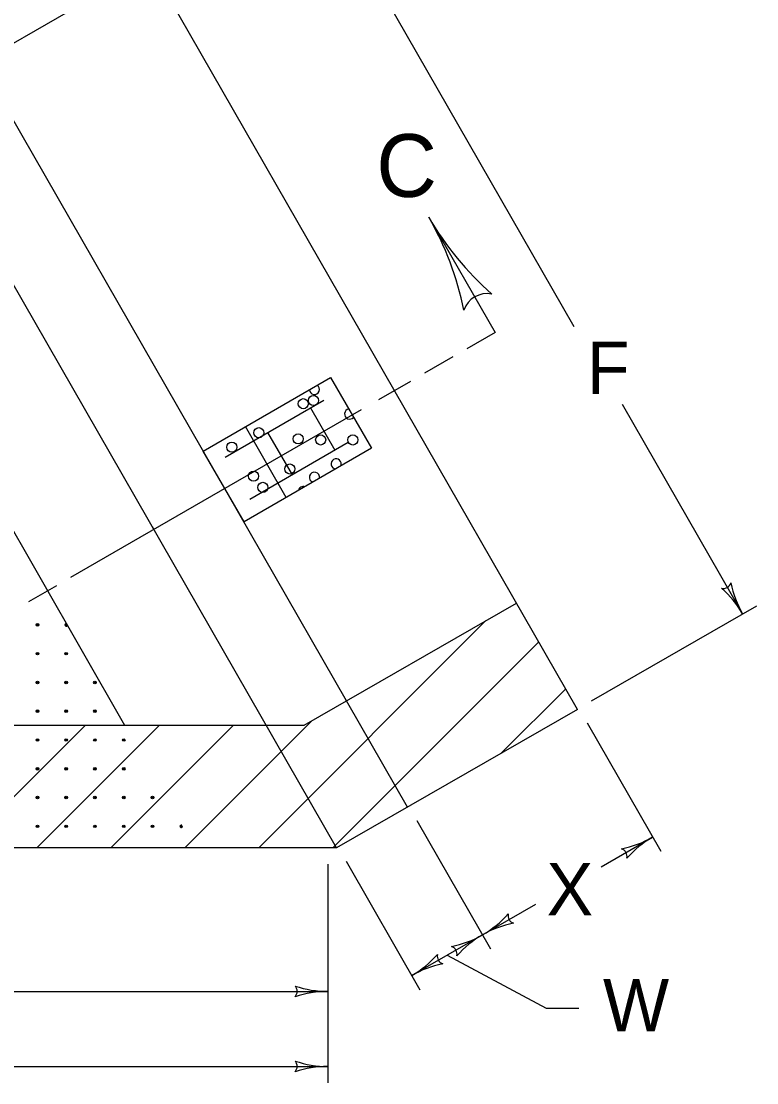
# Model space of a CAD drawing. Extents: x 1007 to 1035.5, y 1000.5 to 1021.5.
# Drawn here: x 1014.312 to 1017.128, y 1015.307 to 1019.37 of the extents above; entities that cross this region are included whole.
import ezdxf

# ---------------------------------------------------------------- set-up
doc = ezdxf.new("R2010")
doc.units = 0
doc.layers.add('Level 1', color=7, linetype='Continuous')

msp = doc.modelspace()

# ---------------------------------------------------------------- linework, layer by layer
at = {"layer": 'Level 1'}
for p, q in [((1016.4423, 1016.7361), (1014.4999, 1020.1189)), ((1014.2298, 1019.2569), (1015.4819, 1019.9758)), ((1015.4278, 1019.9448), (1016.4283, 1018.2018)), ((1015.791, 1016.3623), (1014.0673, 1019.3643)), ((1015.5198, 1016.2065), (1013.8841, 1019.0553)), ((1013.5584, 1018.6799), (1014.7081, 1016.6758)), ((1015.8724, 1018.6203), (1016.1271, 1018.1793)), ((1016.1271, 1018.1793), (1016.0186, 1018.1167)), ((1015.9644, 1018.0855), (1015.8561, 1018.0228)), ((1015.8019, 1017.9916), (1015.6805, 1017.9215)), ((1015.0931, 1017.7019), (1015.4707, 1017.9203)), ((1015.6131, 1017.8826), (1014.5013, 1017.2407)), ((1015.4191, 1017.8904), (1015.5129, 1017.7282)), ((1016.6131, 1017.9041), (1017.0739, 1017.1015)), ((1015.327, 1017.5473), (1015.1713, 1017.8188)), ((1015.3503, 1017.634), (1015.2568, 1017.7965)), ((1015.5643, 1017.7578), (1015.1868, 1017.5396)), ((1014.8189, 1017.4273), (1014.8155, 1017.4332)), ((1014.4471, 1017.2094), (1014.34, 1017.1476)), ((1015.3948, 1016.6758), (1016.2086, 1017.1431)), ((1016.4953, 1016.7693), (1017.1281, 1017.1326)), ((1015.2215, 1016.2065), (1016.0897, 1017.0747)), ((1015.5046, 1016.2065), (1016.2935, 1016.9953)), ((1016.1489, 1016.5678), (1016.3967, 1016.8154)), ((1016.4423, 1016.7361), (1015.5198, 1016.2065)), ((1008.676, 1016.6758), (1015.3948, 1016.6758)), ((1014.0887, 1016.2065), (1014.558, 1016.6758)), ((1014.3718, 1016.2065), (1014.8413, 1016.6758)), ((1014.6552, 1016.2065), (1015.1245, 1016.6758)), ((1014.9383, 1016.2065), (1015.4247, 1016.6929)), ((1016.4782, 1016.6846), (1016.7603, 1016.1931)), ((1015.8271, 1016.3108), (1016.1093, 1015.8193)), ((1016.5321, 1016.1341), (1016.7293, 1016.2473)), ((1015.5198, 1016.2065), (1008.5511, 1016.2065)), ((1015.5198, 1016.2065), (1015.5113, 1016.2065)), ((1015.4859, 1016.144), (1015.4859, 1015.3073)), ((1015.5558, 1016.1551), (1015.838, 1015.6635)), ((1016.0782, 1015.8735), (1016.2828, 1015.9908)), ((1015.8069, 1015.7178), (1016.0783, 1015.8736)), ((1015.9428, 1015.7958), (1016.3214, 1015.5928)), ((1014.0261, 1015.657), (1015.4859, 1015.657)), ((1016.3214, 1015.5928), (1016.4465, 1015.5928)), ((1012.2016, 1015.3698), (1015.4859, 1015.3698))]:
    msp.add_line(p, q, dxfattribs=at)
msp.add_lwpolyline([(1015.1652, 1017.4539), (1015.0088, 1017.7248), (1015.4963, 1018.0064), (1015.6528, 1017.7355)], close=True, dxfattribs=at)
for centre, radius in [((1015.3921, 1017.9063), 0.0193), ((1015.4307, 1017.9183), 0.0193), ((1015.2214, 1017.7953), 0.0193), ((1015.1184, 1017.7397), 0.0193), ((1015.3722, 1017.7714), 0.0193), ((1015.4585, 1017.7675), 0.0193), ((1015.5815, 1017.7675), 0.0193), ((1015.3405, 1017.6564), 0.0193), ((1015.2017, 1017.6287), 0.0193), ((1015.2373, 1017.5861), 0.0193), ((1014.3743, 1017.0597), 0.00501), ((1014.3743, 1017.0597), 0.0025), ((1014.4844, 1017.0597), 0.0025), ((1014.3743, 1016.9496), 0.00501), ((1014.3743, 1016.9496), 0.0025), ((1014.4844, 1016.9496), 0.00501), ((1014.4844, 1016.9496), 0.0025), ((1014.3743, 1016.8395), 0.00501), ((1014.3743, 1016.8395), 0.0025), ((1014.4844, 1016.8395), 0.00501), ((1014.4844, 1016.8395), 0.0025), ((1014.5945, 1016.8395), 0.00501), ((1014.5945, 1016.8395), 0.0025), ((1014.3743, 1016.7293), 0.00501), ((1014.3743, 1016.7293), 0.0025), ((1014.4844, 1016.7293), 0.00501), ((1014.4844, 1016.7293), 0.0025), ((1014.5945, 1016.7293), 0.00501), ((1014.5945, 1016.7293), 0.0025), ((1014.3743, 1016.6192), 0.00501), ((1014.3743, 1016.6192), 0.0025), ((1014.4844, 1016.6192), 0.00501), ((1014.4844, 1016.6192), 0.0025), ((1014.5945, 1016.6192), 0.00501), ((1014.5945, 1016.6192), 0.0025), ((1014.7047, 1016.6192), 0.00501), ((1014.7047, 1016.6192), 0.0025), ((1014.3743, 1016.5091), 0.00501), ((1014.3743, 1016.5091), 0.0025), ((1014.4844, 1016.5091), 0.00501), ((1014.4844, 1016.5091), 0.0025), ((1014.5945, 1016.5091), 0.00501), ((1014.5945, 1016.5091), 0.0025), ((1014.7047, 1016.5091), 0.00501), ((1014.7047, 1016.5091), 0.0025), ((1014.3743, 1016.3989), 0.00501), ((1014.3743, 1016.3989), 0.0025), ((1014.4844, 1016.3989), 0.00501), ((1014.4844, 1016.3989), 0.0025), ((1014.5945, 1016.3989), 0.00501), ((1014.5945, 1016.3989), 0.0025), ((1014.7047, 1016.3989), 0.00501), ((1014.7047, 1016.3989), 0.0025), ((1014.8148, 1016.3989), 0.00501), ((1014.8148, 1016.3989), 0.0025), ((1014.3743, 1016.2888), 0.00501), ((1014.3743, 1016.2888), 0.0025), ((1014.4844, 1016.2888), 0.00501), ((1014.4844, 1016.2888), 0.0025), ((1014.5945, 1016.2888), 0.00501), ((1014.5945, 1016.2888), 0.0025), ((1014.7047, 1016.2888), 0.00501), ((1014.7047, 1016.2888), 0.0025), ((1014.8148, 1016.2888), 0.00501), ((1014.8148, 1016.2888), 0.0025), ((1014.9249, 1016.2888), 0.0025)]:
    msp.add_circle(centre, radius, dxfattribs=at)
for centre, radius, start, end in [((1016.8883, 1019.207), 1.1732, 209.9968, 210.009), ((1016.8883, 1019.207), 1.1732, 210.009, 228.6778), ((1014.8564, 1018.0335), 1.1732, 11.3562, 30.0029), ((1016.0954, 1018.2339), 0.0939, 78.7836, 160.9003), ((1015.4347, 1017.9606), 0.0193, 182.6911, 57.3289), ((1015.5696, 1017.8666), 0.0193, 100.4132, 319.6141), ((1015.5179, 1017.6762), 0.0193, 333.3405, 266.6614), ((1015.4347, 1017.6246), 0.0193, 347.3664, 252.6355), ((1015.3921, 1017.5703), 0.0193, 71.0708, 168.9311), ((1016.9998, 1017.2305), 0.0313, 258.6383, 340.755), ((1016.7345, 1016.9066), 0.3914, 29.8637, 48.5325), ((1017.4133, 1017.2963), 0.3914, 191.2109, 209.8576), ((1016.7345, 1016.9066), 0.3914, 29.8515, 29.8637), ((1014.4844, 1017.0597), 0.00501, 83.4844, 336.1984), ((1014.9249, 1016.2888), 0.00501, 56.7685, 2.9143), ((1016.5344, 1016.5868), 0.3914, 281.2113, 299.858), ((1016.5344, 1016.5868), 0.3914, 281.2113, 299.858), ((1016.9242, 1015.9079), 0.3914, 119.8641, 138.5329), ((1016.9242, 1015.9079), 0.3914, 119.8641, 138.5329), ((1016.9242, 1015.9079), 0.3914, 119.8519, 119.8641), ((1016.9242, 1015.9079), 0.3914, 119.8519, 119.8641), ((1016.6002, 1016.1733), 0.0313, 348.6387, 70.7554), ((1016.6002, 1016.1733), 0.0313, 348.6387, 70.7554), ((1015.8834, 1016.2129), 0.3914, 299.8641, 318.5329), ((1015.8834, 1016.2129), 0.3914, 299.8641, 318.5329), ((1016.2073, 1015.9476), 0.0313, 168.6387, 250.7554), ((1016.2073, 1015.9476), 0.0313, 168.6387, 250.7554), ((1016.2731, 1015.5341), 0.3914, 101.2113, 119.858), ((1016.2731, 1015.5341), 0.3914, 101.2113, 119.858), ((1015.8833, 1016.2129), 0.3914, 281.2153, 299.862), ((1016.2732, 1015.5341), 0.3914, 119.8681, 138.5369), ((1015.8834, 1016.2129), 0.3914, 299.8519, 299.8641), ((1015.8834, 1016.2129), 0.3914, 299.8519, 299.8641), ((1016.2732, 1015.5341), 0.3914, 119.8559, 119.8681), ((1015.9492, 1015.7994), 0.0313, 348.6427, 70.7594), ((1015.6121, 1016.0571), 0.3914, 299.8681, 318.5369), ((1016.0019, 1015.3783), 0.3914, 101.2153, 119.862), ((1015.9361, 1015.7918), 0.0313, 168.6427, 250.7594), ((1015.6121, 1016.0571), 0.3914, 299.8559, 299.8681), ((1015.3372, 1015.657), 0.0313, 318.7746, 40.8913), ((1015.486, 1015.2656), 0.3914, 90, 108.6688), ((1015.486, 1016.0483), 0.3914, 251.3472, 269.9939), ((1015.486, 1015.2656), 0.3914, 89.9878, 90), ((1015.3372, 1015.3697), 0.0313, 318.7746, 40.8913), ((1015.3372, 1015.3697), 0.0313, 318.7746, 40.8913), ((1015.486, 1014.9783), 0.3914, 90, 108.6688), ((1015.486, 1014.9783), 0.3914, 90, 108.6688), ((1015.486, 1015.7611), 0.3914, 251.3472, 269.9939), ((1015.486, 1015.7611), 0.3914, 251.3472, 269.9939), ((1015.486, 1014.9783), 0.3914, 89.9878, 90), ((1015.486, 1014.9783), 0.3914, 89.9878, 90)]:
    msp.add_arc(centre, radius, start, end, dxfattribs=at)

# ---------------------------------------------------------------- texts
for s, height, p in [('C', 0.2403, (1015.6716, 1018.6977)), ('F', 0.2002, (1016.4774, 1017.9434)), ('X', 0.2002, (1016.3233, 1015.9478)), ('W', 0.2002, (1016.5396, 1015.5036))]:
    msp.add_text(s, height=height, dxfattribs=at).set_placement(p)

doc.saveas('drawing.dxf')
